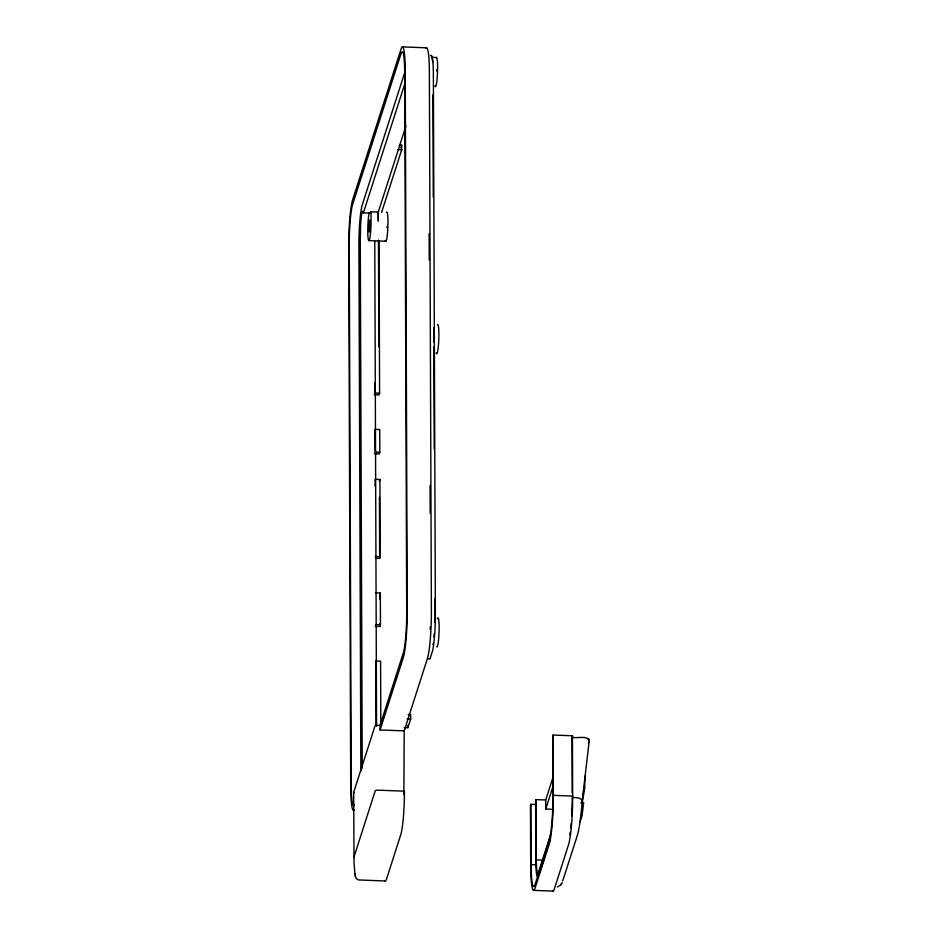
<?xml version="1.0" encoding="UTF-8"?>
<svg xmlns="http://www.w3.org/2000/svg" width="938" height="938" viewBox="0 0 938 938"><rect width="100%" height="100%" fill="white"/><g stroke="black" fill="none" stroke-linecap="round" stroke-linejoin="round"><path stroke-width="1.41" d="M434.13 634.17L434.118 634.545A14.574 1.559 -87.9 0 1 433.954 637.008M433.813 342.194L433.86 341.315A14.574 1.559 -87.9 0 0 433.813 327.69M571.711 815.814A34.014 3.646 -87.9 0 0 572.227 797.429C575.252 797.769 581.185 797.112 582.217 800.9L589.275 740.387C586.379 734.993 576.495 738.933 571.992 737.139L572.203 793.126M584.386 786.067L583.928 790.441M581.161 803.327L581.232 802.389M582.498 809.154L582.064 812.261M403.856 794.92L404.208 730.866L427.365 658.711A36.441 3.916 -87.9 0 0 431.386 611.764L429.37 71.335A36.441 3.916 -87.9 0 0 425.829 48.436M582.908 795.905L583.436 793.396M582.217 802.893L584.691 788.459L584.949 776.078M381.555 212.539L401.71 149.74L401.687 145.202L399.271 145.109M404.829 72.249L362.373 204.484A31.587 3.389 -87.9 0 0 358.902 245.17L360.86 770.954M362.244 768.128L360.274 240.878A19.44 2.087 -87.9 0 1 360.52 231.217A14.574 1.559 -87.9 0 1 361.517 214.99A14.574 1.559 -87.9 0 1 363.369 212.856L404.77 83.939M363.369 212.856L370.616 213.125L371.038 211.812L378.284 212.082L405.908 126.055M400.796 147.97L401.687 145.202M379.046 240.808A24.294 2.603 -87.9 0 0 379.034 243.317L379.597 393.186L379.046 394.898L374.215 394.722M379.82 452.222L374.989 452.046L374.907 429.334L379.726 429.522L379.82 452.222L379.257 453.945L374.438 453.758M379.362 481.194L379.913 479.47L375.083 479.295L375.118 486.576M376.032 558.262L379.656 558.391L380.207 556.68L379.913 479.47M375.505 592.828L380.336 593.004L379.796 599.065M375.071 626.338L379.902 626.514L380.453 624.802L380.336 593.004M404.208 730.866L380.066 729.963L380.042 725.426L403.211 653.27A31.587 3.389 -87.9 0 0 406.693 612.584L404.677 72.144A31.587 3.389 -87.9 0 0 400.983 53.794L352.723 204.121A31.587 3.389 -87.9 0 0 349.241 244.806L351.258 785.247A31.587 3.389 -87.9 0 0 354.329 805.085M380.066 729.963L403.234 657.808A36.441 3.916 -87.9 0 0 407.244 610.861L405.228 70.432A36.441 3.916 -87.9 0 0 400.972 49.257L352.7 199.583A36.441 3.916 -87.9 0 0 348.69 246.53L350.706 786.959A36.441 3.916 -87.9 0 0 354.247 809.857M404.278 727.536L407.901 727.677L410.656 719.083L410.645 714.545L408.229 714.451M536.208 804.476L530.896 804.276L530.462 805.66L530.685 865.95A37.895 4.069 -87.9 0 0 535.117 887.969L549.187 844.165A37.895 4.069 -87.9 0 0 553.35 795.342L553.127 735.04L572.438 735.767L572.661 796.057A37.895 4.069 -87.9 0 1 568.487 844.88L554.428 888.696A37.895 4.069 -87.9 0 1 552.459 890.912M553.127 735.04L552.916 796.714A34.014 3.646 -87.9 0 1 549.164 840.53L535.106 884.335A34.014 3.646 -87.9 0 1 531.119 864.578L530.896 804.276M552.845 777.778L545.717 799.962L536.067 799.61L535.621 800.982L535.844 861.272A24.294 2.603 -87.9 0 0 537.837 876.936M552.646 809.306L545.752 809.048L552.881 786.865M571.992 737.139L572.438 735.767M530.685 865.95L531.119 864.578L536.43 864.777M552.916 796.714L553.35 795.342L572.661 796.057M535.844 861.272L536.067 799.61M550.981 833.425L538.682 871.754A20.413 2.193 -87.9 0 1 536.29 859.9L543.184 860.158M539.573 872.657L545.283 854.858M546.162 852.114L550.114 839.791M588.384 743.177L589.275 740.387M582.92 804.886L583.635 802.647L582.017 815.966L579.965 822.251M577.386 835.254L563.316 879.07A26.768 2.193 -84 0 1 562.425 880.794M581.009 816.564L581.232 815.943M557.348 886.996L560.42 885.12L562.237 882.576M560.42 885.12L561.651 883.608M402.39 46.9L426.532 47.803M431.644 57.312L436.475 57.488M398.087 149.599L401.71 149.74M368.904 240.62L385.799 241.254M379.597 393.186L374.766 393.01L374.731 382.821M375.376 556.492L380.207 556.68M375.634 624.614L380.453 624.802M427.552 658.863L429.967 658.945L432.172 652.074A29.148 3.131 -87.9 0 0 435.384 614.519L433.368 74.09A29.148 3.131 -87.9 0 0 430.53 55.776M407.033 718.942L410.656 719.083M380.042 725.426L377.639 725.332A2.427 0.868 -0.2 0 0 374.942 726.106L353.708 792.247A2.427 0.868 -0.2 0 0 354.095 792.821M385.295 880.981L358.316 879.938L356.323 878.625L355.326 876.104M533.781 890.373L553.092 891.1M353.696 792.399L354.013 862.257L354.939 874.169M354.857 873.817L355.396 876.491M545.717 799.962L545.752 809.048M432.887 94.797L433.274 197.086M433.825 346.591L434.212 449.173M434.763 598.655L434.833 616.243A24.294 2.603 -87.9 0 1 434.763 622.175M429.135 233.55L429.241 259.908M430.073 485.462L430.179 513.285M407.889 725.402L407.901 727.677M380.828 723.902L380.594 661.126L375.763 660.95L375.997 725.18M378.284 212.082L378.307 221.169A14.574 1.559 -87.9 0 0 377.439 211.941M378.87 346.884L378.483 245.041A29.148 3.131 -87.9 0 1 378.518 240.151M379.421 497.21L379.656 558.391M379.89 623.629L379.902 626.514M374.766 241.418L376.56 726.2M371.038 211.812L371.073 220.899A14.574 1.559 -87.9 0 1 369.478 239.624A14.574 1.559 -87.9 0 1 367.766 231.452A14.574 1.559 -87.9 0 1 369.326 212.574M437.436 618.752A14.574 1.559 -87.9 0 1 439.09 630.922A14.574 1.559 -87.9 0 1 436.698 646.751M433.274 643.234A14.574 1.559 -87.9 0 1 432.993 644.711M370.404 212.164A14.574 1.559 -87.9 0 1 370.616 213.125M386.55 212.375A14.574 1.559 -87.9 0 1 387.84 227.77A14.574 1.559 -87.9 0 1 385.284 240.433M386.972 226.609A6.074 0.657 -87.9 0 1 386.925 227.664M436.193 57.746A14.574 1.559 -87.9 0 1 437.483 73.141A14.574 1.559 -87.9 0 1 434.927 85.804M431.914 57.499A14.574 1.559 -87.9 0 1 432.664 62.377M436.651 69.904A6.074 0.657 -87.9 0 1 436.639 70.925M437.471 324.829A14.574 1.559 -87.9 0 1 438.75 340.236A14.574 1.559 -87.9 0 1 436.205 352.899M430.284 626.819A29.148 3.131 -87.9 0 1 430.155 629.339M354.13 857.52A2.427 0.868 -0.2 0 1 353.954 857.086L375.188 790.933A2.427 0.868 -0.2 0 1 377.873 790.171L404.43 791.156A34.014 3.646 -87.9 0 1 400.678 834.972L386.62 878.789A34.014 3.646 -87.9 0 1 384.674 880.548M582.217 800.911A26.756 2.181 -84 0 1 579.309 826.237M579.109 827.398A26.756 2.181 -84 0 1 577.386 835.277M571.172 823.435A34.014 3.646 -87.9 0 1 570.726 828.113M570.222 832.323A34.014 3.646 -87.9 0 1 569.858 834.832M589.31 739.941L588.349 738.827L589.299 739.988M369.783 229.892A6.074 0.657 -87.9 0 0 369.748 220.067A6.074 0.657 -87.9 0 0 368.728 228.204A6.074 0.657 -87.9 0 0 369.783 229.892"/></g></svg>
